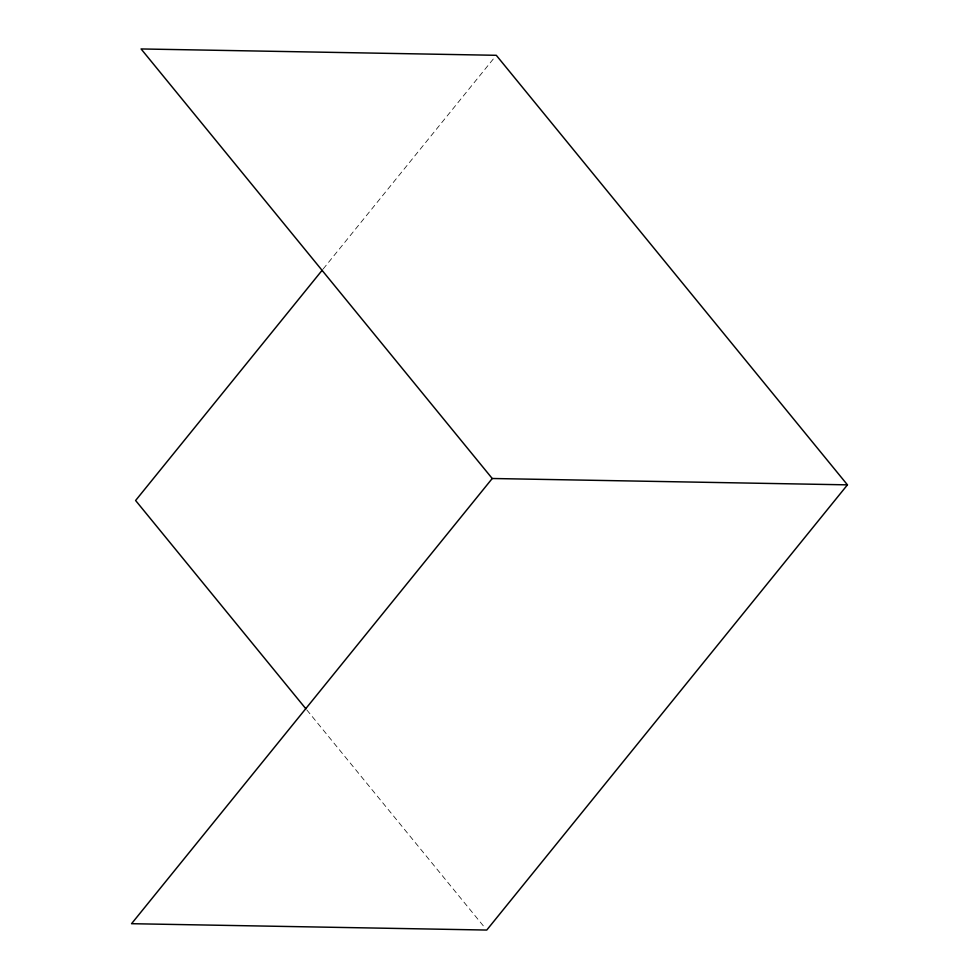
<?xml version="1.0" encoding="UTF-8"?>
<svg xmlns="http://www.w3.org/2000/svg" width="979" height="979" viewBox="0 0 979 979"><rect width="100%" height="100%" fill="white"/><g stroke="black" fill="none" stroke-linecap="round" stroke-linejoin="round"><path stroke-width="0.73" stroke-dasharray="4.89 3.67" d="M323.156 269.005L494.371 57.675M306.831 709.959L484.825 927.688"/><path stroke-width="1.47" d="M322.201 270.192L135.604 500.502L305.864 708.772M492.241 478.498L131.553 923.699L486.759 930.05L847.447 484.85L496.292 55.301L141.086 48.95L492.241 478.498L847.447 484.85"/></g></svg>
